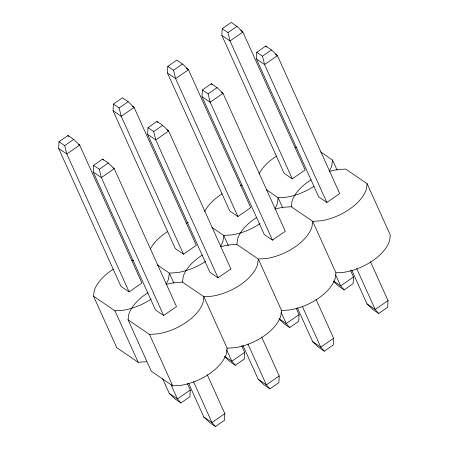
<?xml version="1.0" encoding="UTF-8"?>
<svg xmlns="http://www.w3.org/2000/svg" width="449" height="449" viewBox="0 0 449 449"><rect width="100%" height="100%" fill="white"/><g stroke="black" fill="none" stroke-linecap="round" stroke-linejoin="round"><path stroke-width="0.67" d="M58.651 148.406L59.015 141.732L68.012 135.503L73.726 139.403L79.664 145.078L141.935 282.999L129.088 291.901L120.921 286.322L58.651 148.406L66.811 153.985L129.088 291.901M93.207 172.012L93.572 165.339L102.563 159.109L108.282 163.009L114.22 168.689L176.491 306.605L163.638 315.507L155.477 309.928L93.207 172.012L101.367 177.591L163.638 315.507M113.053 110.723L113.417 104.05L122.414 97.815L128.128 101.721L134.066 107.395L196.342 245.311L183.489 254.218L175.323 248.639L113.053 110.723L121.219 116.297L183.489 254.218M147.609 134.33L147.974 127.656L156.97 121.426L162.684 125.327L168.622 131.007L230.893 268.923L218.046 277.824L209.879 272.246L147.609 134.33L155.769 139.908L218.046 277.824M167.455 73.041L167.819 66.362L176.816 60.132L182.53 64.039L188.468 69.713L250.744 207.629L237.891 216.53L229.731 210.957L167.455 73.041L175.621 78.614L237.891 216.53M202.011 96.647L202.376 89.974L211.372 83.739L217.086 87.645L223.024 93.319L285.3 231.241L272.448 240.142L264.281 234.563L202.011 96.647L210.177 102.22L272.448 240.142M187.385 383.648L190.269 390.035L189.905 396.714L180.908 402.944L175.194 399.038L169.251 393.363L162.617 378.67M221.862 35.353L222.221 28.68L231.218 22.45L236.932 26.356L242.875 32.031L305.146 169.947L292.293 178.848L284.133 173.275L221.862 35.353L230.023 40.932L292.293 178.848M207.225 374.674L224.82 413.647L224.461 420.32L215.464 426.55L209.75 422.644L203.807 416.969L188.518 383.109M256.413 58.965L256.777 52.286L265.774 46.056L271.488 49.962L277.431 55.637L339.702 193.553L326.85 202.454L318.689 196.881L256.413 58.965L264.579 64.538L326.85 202.454M241.787 345.966L244.671 352.353L244.307 359.026L235.31 365.262L229.596 361.355L224.646 356.624M261.632 336.991L279.227 375.959L278.863 382.638L269.866 388.868L264.152 384.961L258.209 379.287L242.926 345.427M296.188 308.283L299.073 314.67L298.708 321.344L289.712 327.574L283.998 323.673L279.048 318.942M316.034 299.309L333.629 338.277L333.265 344.95L324.268 351.185L318.554 347.279L312.616 341.605L297.328 307.745M350.59 270.601L353.475 276.988L353.11 283.661L344.114 289.891L338.4 285.991L333.45 281.259M370.436 261.627L388.031 300.594L387.667 307.268L378.67 313.497L372.956 309.597L367.018 303.922L351.73 270.062M146.38 361.714L138.18 362.287L116.746 347.638L93.51 296.177L94.284 290.537A40.533 22.254 -24.3 0 1 113.305 269.204M166.36 284.458A40.533 22.254 -24.3 0 1 174.274 282.674L182.468 282.101L203.902 296.75L227.138 348.211L226.369 353.851A40.533 22.254 -24.3 0 1 180.93 385.321L172.736 385.893L151.302 371.25L128.066 319.789L128.835 314.143A40.533 22.254 -24.3 0 1 147.861 292.815M182.468 282.101L183.243 276.461A40.533 22.254 -24.3 0 1 202.263 255.127M227.138 348.211L235.338 347.638A40.533 22.254 -24.3 0 0 280.771 316.169L281.545 310.528L258.31 259.067L236.87 244.419L237.644 238.778A40.533 22.254 -24.3 0 1 256.665 217.445M281.545 310.528L289.74 309.956A40.533 22.254 -24.3 0 0 335.173 278.487L335.947 272.84L312.712 221.379L291.272 206.736L292.046 201.096A40.533 22.254 -24.3 0 1 311.067 179.763M320.608 151.925L332.557 160.091L331.789 165.732A40.533 22.254 -24.3 0 1 329.544 170.687M329.566 171.406A40.533 22.254 -24.3 0 1 337.48 169.621L345.679 169.054L367.114 183.697L366.339 189.338A40.533 22.254 -24.3 0 1 320.906 220.813L312.712 221.379L311.937 227.026A40.533 22.254 -24.3 0 1 266.504 258.495L258.31 259.067L257.535 264.708A40.533 22.254 -24.3 0 1 212.102 296.177L203.902 296.75L203.133 302.39A40.533 22.254 -24.3 0 1 157.694 333.86L149.5 334.432L128.066 319.789M59.015 141.732L64.729 145.633L73.726 139.403M113.417 104.05L119.131 107.951L128.128 101.721M167.819 66.362L173.533 70.269L182.53 64.039M222.221 28.68L227.935 32.586L236.932 26.356M93.572 165.339L99.285 169.245L108.282 163.009M147.974 127.656L153.687 131.557L162.684 125.327M202.376 89.974L208.089 93.875L217.086 87.645M256.777 52.286L262.491 56.192L271.488 49.962M190.269 390.035L177.417 398.936L169.251 393.363M244.671 352.353L231.819 361.254L224.747 356.422M299.073 314.67L286.221 323.572L279.149 318.739M353.475 276.988L340.623 285.89L333.551 281.057M224.82 413.647L211.973 422.548L203.807 416.969M279.227 375.959L266.375 384.86L258.209 379.287M333.629 338.277L320.777 347.178L312.616 341.605M388.031 300.594L375.179 309.496L367.018 303.922M291.272 206.736L283.078 207.309A40.533 22.254 -24.3 0 0 275.164 209.094M236.87 244.419L228.676 244.991A40.533 22.254 -24.3 0 0 220.762 246.776M335.947 272.84L344.142 272.274A40.533 22.254 -24.3 0 0 389.575 240.799L390.349 235.158L367.114 183.697M93.51 296.177L114.944 310.826L123.144 310.253A40.533 22.254 -24.3 0 0 151.279 298.983M240.698 30.543L242.875 32.031L230.023 40.932L227.935 32.586M275.254 54.149L277.431 55.637L264.579 64.538L262.491 56.192M186.296 68.226L188.468 69.713L175.621 78.614L173.533 70.269M221.391 92.208L223.024 93.319L210.177 102.22L208.089 93.875M266.206 189.607L278.156 197.773L282.747 207.938M132.433 106.284L134.066 107.395L121.219 116.297L119.131 107.951M166.989 129.89L168.622 131.007L155.769 139.908L153.687 131.557M211.906 227.362L223.754 235.456L228.345 245.62M78.575 144.337L79.664 145.078L66.811 153.985L64.729 145.633M113.131 167.943L114.22 168.689L101.367 177.591L99.285 169.245M157.397 264.977L169.352 273.138L173.937 283.308M265.774 46.056L266.65 47.061M211.372 83.739L212.242 84.743M378.67 313.497L375.179 309.496L356.719 268.609M344.114 289.891L340.623 285.89L335.723 275.029M156.97 121.426L157.84 122.425M324.268 351.185L320.777 347.178L302.317 306.297M289.712 327.574L286.221 323.572L281.029 312.072M102.563 159.109L103.438 160.108M68.012 135.503L68.882 136.502M269.866 388.868L266.375 384.86L247.915 343.979M235.31 365.262L231.819 361.254L226.627 349.754M215.464 426.55L211.973 422.548L193.513 381.661M180.908 402.944L177.417 398.936L171.069 384.883M332.557 160.091L337.148 170.255M149.5 334.432L172.736 385.893M114.944 310.826L138.18 362.287M165.962 284.363A40.533 22.254 -24.3 0 0 168.577 278.784L169.352 273.138L177.546 272.571A40.533 22.254 -24.3 0 0 205.681 261.301M131.804 260.852A40.533 22.254 -24.3 0 1 133.796 260.302M313.918 186.313A40.533 22.254 -24.3 0 1 286.35 197.206L278.156 197.773L277.381 203.414A40.533 22.254 -24.3 0 1 275.142 208.37M259.051 173.785A40.533 22.254 -24.3 0 1 276.511 156.157M295.01 147.8A40.533 22.254 -24.3 0 1 297.008 147.25M220.364 246.681A40.533 22.254 -24.3 0 0 222.979 241.096L223.754 235.456L231.948 234.889A40.533 22.254 -24.3 0 0 260.083 223.619M150.241 249.15A40.533 22.254 -24.3 0 1 167.707 231.521M186.206 223.164A40.533 22.254 -24.3 0 1 188.204 222.62M204.649 211.468A40.533 22.254 -24.3 0 1 222.109 193.839M240.608 185.482A40.533 22.254 -24.3 0 1 241.938 185.111"/></g></svg>
